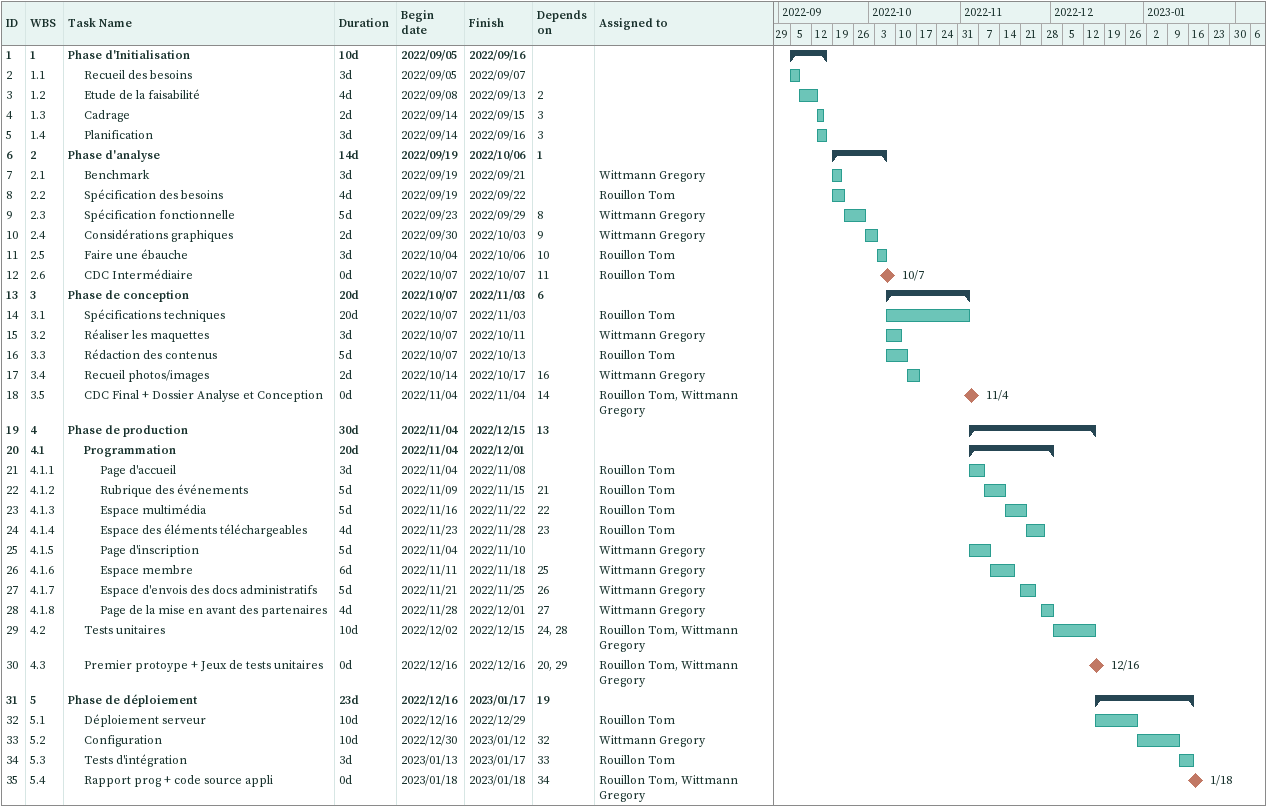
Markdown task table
| ID | WBS | Task | Duration | Start | Finish | Predecessors | Resources |
|---|---|---|---|---|---|---|---|
| 1 | 1 | **Phase d'Initialisation** | 10d | 2022-09-05 | 2022-09-16 |  |  |
| 2 | 1.1 | Recueil des besoins | 3d | 2022-09-05 | 2022-09-07 |  |  |
| 3 | 1.2 | Etude de la faisabilité | 4d | 2022-09-08 | 2022-09-13 | 2 |  |
| 4 | 1.3 | Cadrage | 2d | 2022-09-14 | 2022-09-15 | 3 |  |
| 5 | 1.4 | Planification | 3d | 2022-09-14 | 2022-09-16 | 3 |  |
| 6 | 2 | **Phase d'analyse** | 14d | 2022-09-19 | 2022-10-06 | 1 |  |
| 7 | 2.1 | Benchmark | 3d | 2022-09-19 | 2022-09-21 |  | Wittmann Gregory |
| 8 | 2.2 | Spécification des besoins | 4d | 2022-09-19 | 2022-09-22 |  | Rouillon Tom |
| 9 | 2.3 | Spécification fonctionnelle | 5d | 2022-09-23 | 2022-09-29 | 8 | Wittmann Gregory |
| 10 | 2.4 | Considérations graphiques | 2d | 2022-09-30 | 2022-10-03 | 9 | Wittmann Gregory |
| 11 | 2.5 | Faire une ébauche | 3d | 2022-10-04 | 2022-10-06 | 10 | Rouillon Tom |
| 12 | 2.6 | CDC Intermédiaire | 0d | 2022-10-07 | 2022-10-07 | 11 | Rouillon Tom |
| 13 | 3 | **Phase de conception** | 20d | 2022-10-07 | 2022-11-03 | 6 |  |
| 14 | 3.1 | Spécifications techniques | 20d | 2022-10-07 | 2022-11-03 |  | Rouillon Tom |
| 15 | 3.2 | Réaliser les maquettes | 3d | 2022-10-07 | 2022-10-11 |  | Wittmann Gregory |
| 16 | 3.3 | Rédaction des contenus | 5d | 2022-10-07 | 2022-10-13 |  | Rouillon Tom |
| 17 | 3.4 | Recueil photos/images | 2d | 2022-10-14 | 2022-10-17 | 16 | Wittmann Gregory |
| 18 | 3.5 | CDC Final + Dossier Analyse et Conception | 0d | 2022-11-04 | 2022-11-04 | 14 | Rouillon Tom, Wittmann Gregory |
| 19 | 4 | **Phase de production** | 30d | 2022-11-04 | 2022-12-15 | 13 |  |
| 20 | 4.1 | **Programmation** | 20d | 2022-11-04 | 2022-12-01 |  |  |
| 21 | 4.1.1 | Page d'accueil | 3d | 2022-11-04 | 2022-11-08 |  | Rouillon Tom |
| 22 | 4.1.2 | Rubrique des événements | 5d | 2022-11-09 | 2022-11-15 | 21 | Rouillon Tom |
| 23 | 4.1.3 | Espace multimédia | 5d | 2022-11-16 | 2022-11-22 | 22 | Rouillon Tom |
| 24 | 4.1.4 | Espace des éléments téléchargeables | 4d | 2022-11-23 | 2022-11-28 | 23 | Rouillon Tom |
| 25 | 4.1.5 | Page d'inscription | 5d | 2022-11-04 | 2022-11-10 |  | Wittmann Gregory |
| 26 | 4.1.6 | Espace membre | 6d | 2022-11-11 | 2022-11-18 | 25 | Wittmann Gregory |
| 27 | 4.1.7 | Espace d'envois des docs administratifs | 5d | 2022-11-21 | 2022-11-25 | 26 | Wittmann Gregory |
| 28 | 4.1.8 | Page de la mise en avant des partenaires | 4d | 2022-11-28 | 2022-12-01 | 27 | Wittmann Gregory |
| 29 | 4.2 | Tests unitaires | 10d | 2022-12-02 | 2022-12-15 | 24, 28 | Rouillon Tom, Wittmann Gregory |
| 30 | 4.3 | Premier protoype + Jeux de tests unitaires | 0d | 2022-12-16 | 2022-12-16 | 20, 29 | Rouillon Tom, Wittmann Gregory |
| 31 | 5 | **Phase de déploiement** | 23d | 2022-12-16 | 2023-01-17 | 19 |  |
| 32 | 5.1 | Déploiement serveur | 10d | 2022-12-16 | 2022-12-29 |  | Rouillon Tom |
| 33 | 5.2 | Configuration | 10d | 2022-12-30 | 2023-01-12 | 32 | Wittmann Gregory |
| 34 | 5.3 | Tests d'intégration | 3d | 2023-01-13 | 2023-01-17 | 33 | Rouillon Tom |
| 35 | 5.4 | Rapport prog + code source appli | 0d | 2023-01-18 | 2023-01-18 | 34 | Rouillon Tom, Wittmann Gregory |
